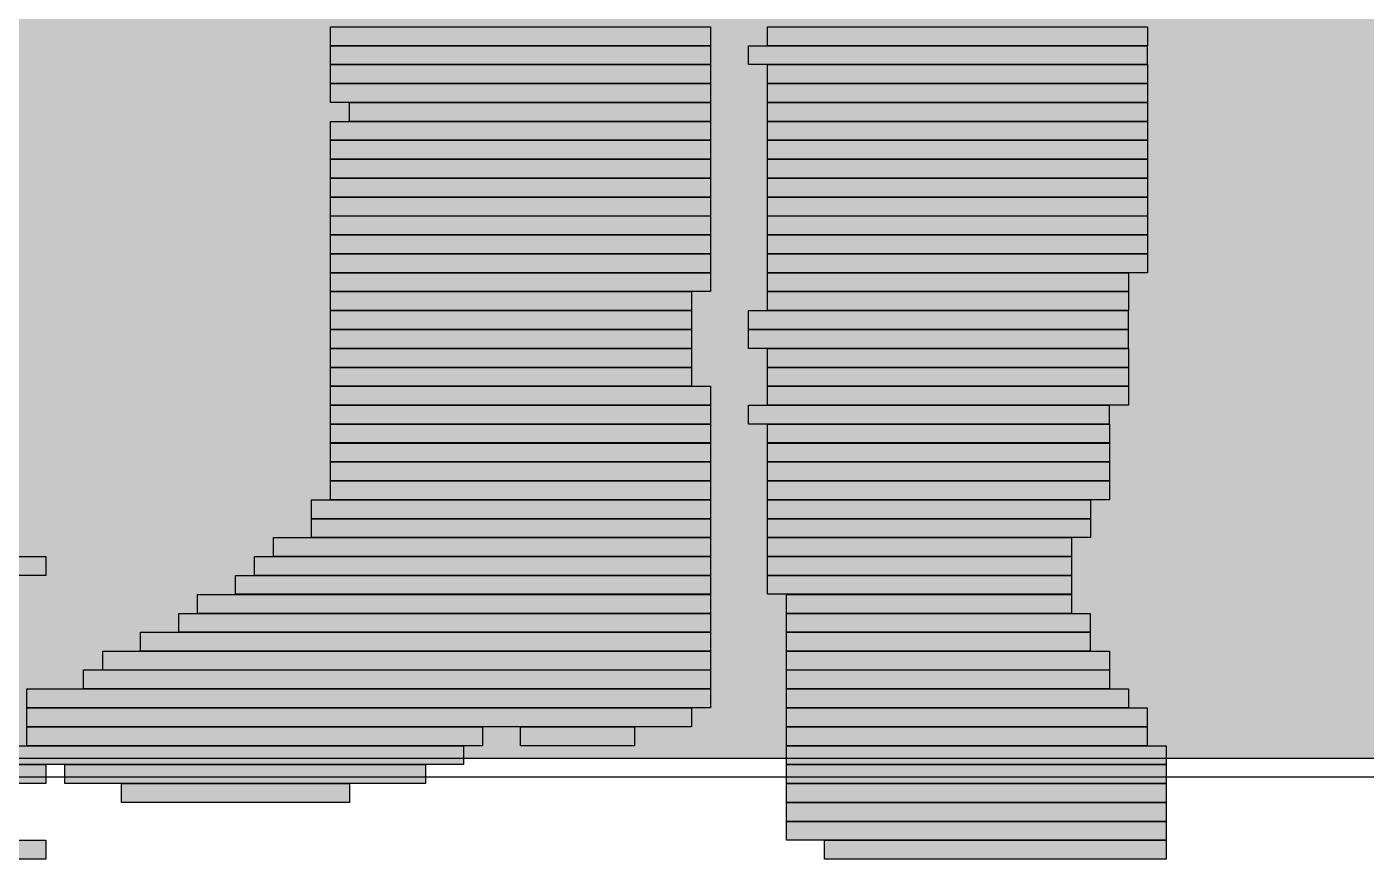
# Model space of a CAD drawing. Header units: millimetres. Extents: x 3716 to 41668, y 402 to 28530.
# Drawn here: x 21568.8 to 22012.7, y 3747.3 to 4023.2 of the extents above; entities that cross this region are included whole.
import ezdxf

# ---------------------------------------------------------------- set-up
doc = ezdxf.new("R2010")
doc.units = ezdxf.units.MM
doc.header["$LTSCALE"] = 50
for name, color, linetype in [('00_Wand_Bestand', 7, 'Continuous'), ('02_Grundstuecksgrenze', 8, 'Continuous'), ('05_Linien_stark', 7, 'Continuous')]:
    doc.layers.add(name, color=color, linetype=linetype)

msp = doc.modelspace()

# ---------------------------------------------------------------- hatches: boundary and pattern name
at = {"layer": '00_Wand_Bestand'}
for points in [[(21669.45, 4023.19), (21795.36, 4023.19), (21795.36, 4016.9), (21669.45, 4016.9)], [(21669.45, 4023.19), (21795.36, 4023.19), (21795.36, 4016.9), (21669.45, 4016.9)], [(21814.23, 4023.19), (21940.14, 4023.19), (21940.14, 4016.9), (21814.23, 4016.9)], [(21814.23, 4023.19), (21940.14, 4023.19), (21940.14, 4016.9), (21814.23, 4016.9)], [(21669.45, 4016.91), (21795.36, 4016.91), (21795.36, 4010.66), (21669.45, 4010.66)], [(21669.45, 4016.91), (21795.36, 4016.91), (21795.36, 4010.66), (21669.45, 4010.66)], [(21807.91, 4016.91), (21940.11, 4016.91), (21940.11, 4010.66), (21807.91, 4010.66)], [(21807.91, 4016.91), (21940.11, 4016.91), (21940.11, 4010.66), (21807.91, 4010.66)], [(21669.45, 4010.67), (21795.36, 4010.67), (21795.36, 4004.38), (21669.45, 4004.38)], [(21669.45, 4010.67), (21795.36, 4010.67), (21795.36, 4004.38), (21669.45, 4004.38)], [(21814.23, 4010.67), (21940.14, 4010.67), (21940.14, 4004.38), (21814.23, 4004.38)], [(21814.23, 4010.67), (21940.14, 4010.67), (21940.14, 4004.38), (21814.23, 4004.38)], [(21669.45, 4004.38), (21795.36, 4004.38), (21795.36, 3998.14), (21669.45, 3998.14)], [(21669.45, 4004.38), (21795.36, 4004.38), (21795.36, 3998.14), (21669.45, 3998.14)], [(21814.23, 4004.38), (21940.14, 4004.38), (21940.14, 3998.14), (21814.23, 3998.14)], [(21814.23, 4004.38), (21940.14, 4004.38), (21940.14, 3998.14), (21814.23, 3998.14)], [(21675.72, 3998.14), (21795.35, 3998.14), (21795.35, 3991.86), (21675.72, 3991.86)], [(21675.72, 3998.14), (21795.35, 3998.14), (21795.35, 3991.86), (21675.72, 3991.86)], [(21814.23, 3998.14), (21940.14, 3998.14), (21940.14, 3991.86), (21814.23, 3991.86)], [(21814.23, 3998.14), (21940.14, 3998.14), (21940.14, 3991.86), (21814.23, 3991.86)], [(21669.45, 3991.86), (21795.36, 3991.86), (21795.36, 3985.58), (21669.45, 3985.58)], [(21669.45, 3991.86), (21795.36, 3991.86), (21795.36, 3985.58), (21669.45, 3985.58)], [(21814.23, 3991.86), (21940.14, 3991.86), (21940.14, 3985.58), (21814.23, 3985.58)], [(21814.23, 3991.86), (21940.14, 3991.86), (21940.14, 3985.58), (21814.23, 3985.58)], [(21669.45, 3985.58), (21795.36, 3985.58), (21795.36, 3979.33), (21669.45, 3979.33)], [(21669.45, 3985.58), (21795.36, 3985.58), (21795.36, 3979.33), (21669.45, 3979.33)], [(21814.23, 3985.58), (21940.14, 3985.58), (21940.14, 3979.33), (21814.23, 3979.33)], [(21814.23, 3985.58), (21940.14, 3985.58), (21940.14, 3979.33), (21814.23, 3979.33)], [(21669.45, 3979.34), (21795.36, 3979.34), (21795.36, 3973.05), (21669.45, 3973.05)], [(21669.45, 3979.34), (21795.36, 3979.34), (21795.36, 3973.05), (21669.45, 3973.05)], [(21814.23, 3979.34), (21940.14, 3979.34), (21940.14, 3973.05), (21814.23, 3973.05)], [(21814.23, 3979.34), (21940.14, 3979.34), (21940.14, 3973.05), (21814.23, 3973.05)], [(21669.45, 3973.02), (21795.36, 3973.02), (21795.36, 3966.78), (21669.45, 3966.78)], [(21669.45, 3973.02), (21795.36, 3973.02), (21795.36, 3966.78), (21669.45, 3966.78)], [(21814.23, 3973.02), (21940.14, 3973.02), (21940.14, 3966.78), (21814.23, 3966.78)], [(21814.23, 3973.02), (21940.14, 3973.02), (21940.14, 3966.78), (21814.23, 3966.78)], [(21669.45, 3966.78), (21795.36, 3966.78), (21795.36, 3960.49), (21669.45, 3960.49)], [(21669.45, 3966.78), (21795.36, 3966.78), (21795.36, 3960.49), (21669.45, 3960.49)], [(21814.23, 3966.78), (21940.14, 3966.78), (21940.14, 3960.49), (21814.23, 3960.49)], [(21814.23, 3966.78), (21940.14, 3966.78), (21940.14, 3960.49), (21814.23, 3960.49)], [(21669.45, 3960.5), (21795.36, 3960.5), (21795.36, 3954.22), (21669.45, 3954.22)], [(21669.45, 3960.5), (21795.36, 3960.5), (21795.36, 3954.22), (21669.45, 3954.22)], [(21814.23, 3960.5), (21940.14, 3960.5), (21940.14, 3954.22), (21814.23, 3954.22)], [(21814.23, 3960.5), (21940.14, 3960.5), (21940.14, 3954.22), (21814.23, 3954.22)], [(21669.45, 3954.22), (21795.36, 3954.22), (21795.36, 3947.97), (21669.45, 3947.97)], [(21669.45, 3954.22), (21795.36, 3954.22), (21795.36, 3947.97), (21669.45, 3947.97)], [(21814.23, 3954.22), (21940.14, 3954.22), (21940.14, 3947.97), (21814.23, 3947.97)], [(21814.23, 3954.22), (21940.14, 3954.22), (21940.14, 3947.97), (21814.23, 3947.97)], [(21669.45, 3947.98), (21795.36, 3947.98), (21795.36, 3941.69), (21669.45, 3941.69)], [(21669.45, 3947.98), (21795.36, 3947.98), (21795.36, 3941.69), (21669.45, 3941.69)], [(21814.23, 3947.98), (21940.14, 3947.98), (21940.14, 3941.69), (21814.23, 3941.69)], [(21814.23, 3947.98), (21940.14, 3947.98), (21940.14, 3941.69), (21814.23, 3941.69)], [(21669.45, 3941.7), (21795.36, 3941.7), (21795.36, 3935.45), (21669.45, 3935.45)], [(21669.45, 3941.7), (21795.36, 3941.7), (21795.36, 3935.45), (21669.45, 3935.45)], [(21814.23, 3941.7), (21933.85, 3941.7), (21933.85, 3935.45), (21814.23, 3935.45)], [(21814.23, 3941.7), (21933.85, 3941.7), (21933.85, 3935.45), (21814.23, 3935.45)], [(21669.45, 3935.45), (21789.04, 3935.45), (21789.04, 3929.17), (21669.45, 3929.17)], [(21669.45, 3935.45), (21789.04, 3935.45), (21789.04, 3929.17), (21669.45, 3929.17)], [(21814.23, 3935.45), (21933.85, 3935.45), (21933.85, 3929.17), (21814.23, 3929.17)], [(21814.23, 3935.45), (21933.85, 3935.45), (21933.85, 3929.17), (21814.23, 3929.17)], [(21669.45, 3929.14), (21789.04, 3929.14), (21789.04, 3922.85), (21669.45, 3922.85)], [(21669.45, 3929.14), (21789.04, 3929.14), (21789.04, 3922.85), (21669.45, 3922.85)], [(21807.91, 3929.14), (21933.82, 3929.14), (21933.82, 3922.85), (21807.91, 3922.85)], [(21807.91, 3929.14), (21933.82, 3929.14), (21933.82, 3922.85), (21807.91, 3922.85)], [(21669.45, 3922.86), (21789.04, 3922.86), (21789.04, 3916.61), (21669.45, 3916.61)], [(21669.45, 3922.86), (21789.04, 3922.86), (21789.04, 3916.61), (21669.45, 3916.61)], [(21807.91, 3922.86), (21933.82, 3922.86), (21933.82, 3916.61), (21807.91, 3916.61)], [(21807.91, 3922.86), (21933.82, 3922.86), (21933.82, 3916.61), (21807.91, 3916.61)], [(21669.45, 3916.61), (21789.04, 3916.61), (21789.04, 3910.33), (21669.45, 3910.33)], [(21669.45, 3916.61), (21789.04, 3916.61), (21789.04, 3910.33), (21669.45, 3910.33)], [(21814.23, 3916.61), (21933.85, 3916.61), (21933.85, 3910.33), (21814.23, 3910.33)], [(21814.23, 3916.61), (21933.85, 3916.61), (21933.85, 3910.33), (21814.23, 3910.33)], [(21669.45, 3910.33), (21789.04, 3910.33), (21789.04, 3904.09), (21669.45, 3904.09)], [(21669.45, 3910.33), (21789.04, 3910.33), (21789.04, 3904.09), (21669.45, 3904.09)], [(21814.23, 3910.33), (21933.85, 3910.33), (21933.85, 3904.09), (21814.23, 3904.09)], [(21814.23, 3910.33), (21933.85, 3910.33), (21933.85, 3904.09), (21814.23, 3904.09)], [(21669.45, 3904.09), (21795.36, 3904.09), (21795.36, 3897.81), (21669.45, 3897.81)], [(21669.45, 3904.09), (21795.36, 3904.09), (21795.36, 3897.81), (21669.45, 3897.81)], [(21814.23, 3904.09), (21933.85, 3904.09), (21933.85, 3897.81), (21814.23, 3897.81)], [(21814.23, 3904.09), (21933.85, 3904.09), (21933.85, 3897.81), (21814.23, 3897.81)], [(21669.45, 3897.81), (21795.36, 3897.81), (21795.36, 3891.53), (21669.45, 3891.53)], [(21669.45, 3897.81), (21795.36, 3897.81), (21795.36, 3891.53), (21669.45, 3891.53)], [(21807.91, 3897.81), (21927.54, 3897.81), (21927.54, 3891.53), (21807.91, 3891.53)], [(21807.91, 3897.81), (21927.54, 3897.81), (21927.54, 3891.53), (21807.91, 3891.53)], [(21669.45, 3891.53), (21795.36, 3891.53), (21795.36, 3885.28), (21669.45, 3885.28)], [(21669.45, 3891.53), (21795.36, 3891.53), (21795.36, 3885.28), (21669.45, 3885.28)], [(21814.23, 3891.53), (21927.57, 3891.53), (21927.57, 3885.28), (21814.23, 3885.28)], [(21814.23, 3891.53), (21927.57, 3891.53), (21927.57, 3885.28), (21814.23, 3885.28)], [(21669.45, 3885.25), (21795.36, 3885.25), (21795.36, 3878.97), (21669.45, 3878.97)], [(21669.45, 3885.25), (21795.36, 3885.25), (21795.36, 3878.97), (21669.45, 3878.97)], [(21814.23, 3885.25), (21927.57, 3885.25), (21927.57, 3878.97), (21814.23, 3878.97)], [(21814.23, 3885.25), (21927.57, 3885.25), (21927.57, 3878.97), (21814.23, 3878.97)], [(21669.45, 3878.97), (21795.36, 3878.97), (21795.36, 3872.72), (21669.45, 3872.72)], [(21669.45, 3878.97), (21795.36, 3878.97), (21795.36, 3872.72), (21669.45, 3872.72)], [(21814.23, 3878.97), (21927.57, 3878.97), (21927.57, 3872.72), (21814.23, 3872.72)], [(21814.23, 3878.97), (21927.57, 3878.97), (21927.57, 3872.72), (21814.23, 3872.72)], [(21669.45, 3872.73), (21795.36, 3872.73), (21795.36, 3866.44), (21669.45, 3866.44)], [(21669.45, 3872.73), (21795.36, 3872.73), (21795.36, 3866.44), (21669.45, 3866.44)], [(21814.23, 3872.73), (21927.57, 3872.73), (21927.57, 3866.44), (21814.23, 3866.44)], [(21814.23, 3872.73), (21927.57, 3872.73), (21927.57, 3866.44), (21814.23, 3866.44)], [(21663.17, 3866.45), (21795.36, 3866.45), (21795.36, 3860.16), (21663.17, 3860.16)], [(21663.17, 3866.45), (21795.36, 3866.45), (21795.36, 3860.16), (21663.17, 3860.16)], [(21814.23, 3866.45), (21921.25, 3866.45), (21921.25, 3860.16), (21814.23, 3860.16)], [(21814.23, 3866.45), (21921.25, 3866.45), (21921.25, 3860.16), (21814.23, 3860.16)], [(21663.17, 3860.17), (21795.36, 3860.17), (21795.36, 3853.92), (21663.17, 3853.92)], [(21663.17, 3860.17), (21795.36, 3860.17), (21795.36, 3853.92), (21663.17, 3853.92)], [(21814.23, 3860.17), (21921.25, 3860.17), (21921.25, 3853.92), (21814.23, 3853.92)], [(21814.23, 3860.17), (21921.25, 3860.17), (21921.25, 3853.92), (21814.23, 3853.92)], [(21650.57, 3853.93), (21795.37, 3853.93), (21795.37, 3847.64), (21650.57, 3847.64)], [(21650.57, 3853.93), (21795.37, 3853.93), (21795.37, 3847.64), (21650.57, 3847.64)], [(21814.23, 3853.93), (21914.96, 3853.93), (21914.96, 3847.64), (21814.23, 3847.64)], [(21814.23, 3853.93), (21914.96, 3853.93), (21914.96, 3847.64), (21814.23, 3847.64)], [(21417.67, 3847.64), (21575.04, 3847.64), (21575.04, 3841.4), (21417.67, 3841.4)], [(21417.67, 3847.64), (21575.04, 3847.64), (21575.04, 3841.4), (21417.67, 3841.4)], [(21644.26, 3847.64), (21795.34, 3847.64), (21795.34, 3841.4), (21644.26, 3841.4)], [(21644.26, 3847.64), (21795.34, 3847.64), (21795.34, 3841.4), (21644.26, 3841.4)], [(21814.23, 3847.64), (21914.96, 3847.64), (21914.96, 3841.4), (21814.23, 3841.4)], [(21814.23, 3847.64), (21914.96, 3847.64), (21914.96, 3841.4), (21814.23, 3841.4)], [(21637.98, 3841.4), (21795.35, 3841.4), (21795.35, 3835.12), (21637.98, 3835.12)], [(21637.98, 3841.4), (21795.35, 3841.4), (21795.35, 3835.12), (21637.98, 3835.12)], [(21814.23, 3841.4), (21914.96, 3841.4), (21914.96, 3835.12), (21814.23, 3835.12)], [(21814.23, 3841.4), (21914.96, 3841.4), (21914.96, 3835.12), (21814.23, 3835.12)], [(21625.38, 3835.09), (21795.36, 3835.09), (21795.36, 3828.8), (21625.38, 3828.8)], [(21625.38, 3835.09), (21795.36, 3835.09), (21795.36, 3828.8), (21625.38, 3828.8)], [(21820.54, 3835.09), (21914.95, 3835.09), (21914.95, 3828.8), (21820.54, 3828.8)], [(21820.54, 3835.09), (21914.95, 3835.09), (21914.95, 3828.8), (21820.54, 3828.8)], [(21619.1, 3828.81), (21795.37, 3828.81), (21795.37, 3822.56), (21619.1, 3822.56)], [(21619.1, 3828.81), (21795.37, 3828.81), (21795.37, 3822.56), (21619.1, 3822.56)], [(21820.54, 3828.81), (21921.24, 3828.81), (21921.24, 3822.56), (21820.54, 3822.56)], [(21820.54, 3828.81), (21921.24, 3828.81), (21921.24, 3822.56), (21820.54, 3822.56)], [(21606.47, 3822.56), (21795.34, 3822.56), (21795.34, 3816.28), (21606.47, 3816.28)], [(21606.47, 3822.56), (21795.34, 3822.56), (21795.34, 3816.28), (21606.47, 3816.28)], [(21820.54, 3822.56), (21921.24, 3822.56), (21921.24, 3816.28), (21820.54, 3816.28)], [(21820.54, 3822.56), (21921.24, 3822.56), (21921.24, 3816.28), (21820.54, 3816.28)], [(21593.92, 3816.28), (21795.35, 3816.28), (21795.35, 3810.03), (21593.92, 3810.03)], [(21593.92, 3816.28), (21795.35, 3816.28), (21795.35, 3810.03), (21593.92, 3810.03)], [(21820.54, 3816.28), (21927.56, 3816.28), (21927.56, 3810.03), (21820.54, 3810.03)], [(21820.54, 3816.28), (21927.56, 3816.28), (21927.56, 3810.03), (21820.54, 3810.03)], [(21587.6, 3810.04), (21795.36, 3810.04), (21795.36, 3803.76), (21587.6, 3803.76)], [(21587.6, 3810.04), (21795.36, 3810.04), (21795.36, 3803.76), (21587.6, 3803.76)], [(21820.54, 3810.04), (21927.56, 3810.04), (21927.56, 3803.76), (21820.54, 3803.76)], [(21820.54, 3810.04), (21927.56, 3810.04), (21927.56, 3803.76), (21820.54, 3803.76)], [(21568.76, 3803.76), (21795.38, 3803.76), (21795.38, 3797.48), (21568.76, 3797.48)], [(21568.76, 3803.76), (21795.38, 3803.76), (21795.38, 3797.48), (21568.76, 3797.48)], [(21820.54, 3803.76), (21933.84, 3803.76), (21933.84, 3797.48), (21820.54, 3797.48)], [(21820.54, 3803.76), (21933.84, 3803.76), (21933.84, 3797.48), (21820.54, 3797.48)], [(21568.76, 3797.48), (21789.06, 3797.48), (21789.06, 3791.23), (21568.76, 3791.23)], [(21568.76, 3797.48), (21789.06, 3797.48), (21789.06, 3791.23), (21568.76, 3791.23)], [(21820.54, 3797.48), (21940.13, 3797.48), (21940.13, 3791.23), (21820.54, 3791.23)], [(21820.54, 3797.48), (21940.13, 3797.48), (21940.13, 3791.23), (21820.54, 3791.23)], [(21568.76, 3791.2), (21719.82, 3791.2), (21719.82, 3784.92), (21568.76, 3784.92)], [(21568.76, 3791.2), (21719.82, 3791.2), (21719.82, 3784.92), (21568.76, 3784.92)], [(21732.42, 3791.2), (21770.2, 3791.2), (21770.2, 3784.92), (21732.42, 3784.92)], [(21732.42, 3791.2), (21770.2, 3791.2), (21770.2, 3784.92), (21732.42, 3784.92)], [(21820.54, 3791.2), (21940.13, 3791.2), (21940.13, 3784.92), (21820.54, 3784.92)], [(21820.54, 3791.2), (21940.13, 3791.2), (21940.13, 3784.92), (21820.54, 3784.92)], [(21562.41, 3784.92), (21713.5, 3784.92), (21713.5, 3778.67), (21562.41, 3778.67)], [(21562.41, 3784.92), (21713.5, 3784.92), (21713.5, 3778.67), (21562.41, 3778.67)], [(21820.54, 3784.92), (21946.41, 3784.92), (21946.41, 3778.67), (21820.54, 3778.67)], [(21820.54, 3784.92), (21946.41, 3784.92), (21946.41, 3778.67), (21820.54, 3778.67)], [(21430.23, 3778.68), (21575.03, 3778.68), (21575.03, 3772.39), (21430.23, 3772.39)], [(21430.23, 3778.68), (21575.03, 3778.68), (21575.03, 3772.39), (21430.23, 3772.39)], [(21581.32, 3778.68), (21700.91, 3778.68), (21700.91, 3772.39), (21581.32, 3772.39)], [(21581.32, 3778.68), (21700.91, 3778.68), (21700.91, 3772.39), (21581.32, 3772.39)], [(21820.54, 3778.68), (21946.41, 3778.68), (21946.41, 3772.39), (21820.54, 3772.39)], [(21820.54, 3778.68), (21946.41, 3778.68), (21946.41, 3772.39), (21820.54, 3772.39)], [(21600.2, 3772.4), (21675.72, 3772.4), (21675.72, 3766.11), (21600.2, 3766.11)], [(21600.2, 3772.4), (21675.72, 3772.4), (21675.72, 3766.11), (21600.2, 3766.11)], [(21820.54, 3772.4), (21946.41, 3772.4), (21946.41, 3766.11), (21820.54, 3766.11)], [(21820.54, 3772.4), (21946.41, 3772.4), (21946.41, 3766.11), (21820.54, 3766.11)], [(21820.54, 3766.12), (21946.41, 3766.12), (21946.41, 3759.87), (21820.54, 3759.87)], [(21820.54, 3766.12), (21946.41, 3766.12), (21946.41, 3759.87), (21820.54, 3759.87)], [(21820.54, 3759.88), (21946.41, 3759.88), (21946.41, 3753.59), (21820.54, 3753.59)], [(21820.54, 3759.88), (21946.41, 3759.88), (21946.41, 3753.59), (21820.54, 3753.59)], [(21436.54, 3753.6), (21575.02, 3753.6), (21575.02, 3747.35), (21436.54, 3747.35)], [(21436.54, 3753.6), (21575.02, 3753.6), (21575.02, 3747.35), (21436.54, 3747.35)], [(21833.1, 3753.6), (21946.4, 3753.6), (21946.4, 3747.35), (21833.1, 3747.35)], [(21833.1, 3753.6), (21946.4, 3753.6), (21946.4, 3747.35), (21833.1, 3747.35)]]:
    msp.add_hatch(color=7, dxfattribs=at).paths.add_polyline_path(points)
at = {"layer": '02_Grundstuecksgrenze', "transparency": 33554477}
msp.add_hatch(color=7, dxfattribs=at).paths.add_polyline_path([(16038.41, 4272.48), (26384.95, 4272.48), (26384.95, 3780.68), (16038.41, 3780.68)])
at = {"layer": '02_Grundstuecksgrenze', "transparency": 33554585}
msp.add_hatch(color=7, dxfattribs=at).paths.add_polyline_path([(16056.26, 4272.48), (26385.59, 4272.48), (26385.59, 3780.68), (16056.26, 3780.68)])

# ---------------------------------------------------------------- linework, layer by layer
at = {"layer": '00_Wand_Bestand'}
for points in [[(21669.45, 4023.19), (21795.36, 4023.19), (21795.36, 4016.9), (21669.45, 4016.9)], [(21669.45, 4023.19), (21795.36, 4023.19), (21795.36, 4016.9), (21669.45, 4016.9)], [(21814.23, 4023.19), (21940.14, 4023.19), (21940.14, 4016.9), (21814.23, 4016.9)], [(21814.23, 4023.19), (21940.14, 4023.19), (21940.14, 4016.9), (21814.23, 4016.9)], [(21669.45, 4016.91), (21795.36, 4016.91), (21795.36, 4010.66), (21669.45, 4010.66)], [(21669.45, 4016.91), (21795.36, 4016.91), (21795.36, 4010.66), (21669.45, 4010.66)], [(21807.91, 4016.91), (21940.11, 4016.91), (21940.11, 4010.66), (21807.91, 4010.66)], [(21807.91, 4016.91), (21940.11, 4016.91), (21940.11, 4010.66), (21807.91, 4010.66)], [(21669.45, 4010.67), (21795.36, 4010.67), (21795.36, 4004.38), (21669.45, 4004.38)], [(21669.45, 4010.67), (21795.36, 4010.67), (21795.36, 4004.38), (21669.45, 4004.38)], [(21814.23, 4010.67), (21940.14, 4010.67), (21940.14, 4004.38), (21814.23, 4004.38)], [(21814.23, 4010.67), (21940.14, 4010.67), (21940.14, 4004.38), (21814.23, 4004.38)], [(21669.45, 4004.38), (21795.36, 4004.38), (21795.36, 3998.14), (21669.45, 3998.14)], [(21669.45, 4004.38), (21795.36, 4004.38), (21795.36, 3998.14), (21669.45, 3998.14)], [(21814.23, 4004.38), (21940.14, 4004.38), (21940.14, 3998.14), (21814.23, 3998.14)], [(21814.23, 4004.38), (21940.14, 4004.38), (21940.14, 3998.14), (21814.23, 3998.14)], [(21675.72, 3998.14), (21795.35, 3998.14), (21795.35, 3991.86), (21675.72, 3991.86)], [(21675.72, 3998.14), (21795.35, 3998.14), (21795.35, 3991.86), (21675.72, 3991.86)], [(21814.23, 3998.14), (21940.14, 3998.14), (21940.14, 3991.86), (21814.23, 3991.86)], [(21814.23, 3998.14), (21940.14, 3998.14), (21940.14, 3991.86), (21814.23, 3991.86)], [(21669.45, 3991.86), (21795.36, 3991.86), (21795.36, 3985.58), (21669.45, 3985.58)], [(21669.45, 3991.86), (21795.36, 3991.86), (21795.36, 3985.58), (21669.45, 3985.58)], [(21814.23, 3991.86), (21940.14, 3991.86), (21940.14, 3985.58), (21814.23, 3985.58)], [(21814.23, 3991.86), (21940.14, 3991.86), (21940.14, 3985.58), (21814.23, 3985.58)], [(21669.45, 3985.58), (21795.36, 3985.58), (21795.36, 3979.33), (21669.45, 3979.33)], [(21669.45, 3985.58), (21795.36, 3985.58), (21795.36, 3979.33), (21669.45, 3979.33)], [(21814.23, 3985.58), (21940.14, 3985.58), (21940.14, 3979.33), (21814.23, 3979.33)], [(21814.23, 3985.58), (21940.14, 3985.58), (21940.14, 3979.33), (21814.23, 3979.33)], [(21669.45, 3979.34), (21795.36, 3979.34), (21795.36, 3973.05), (21669.45, 3973.05)], [(21669.45, 3979.34), (21795.36, 3979.34), (21795.36, 3973.05), (21669.45, 3973.05)], [(21814.23, 3979.34), (21940.14, 3979.34), (21940.14, 3973.05), (21814.23, 3973.05)], [(21814.23, 3979.34), (21940.14, 3979.34), (21940.14, 3973.05), (21814.23, 3973.05)], [(21669.45, 3973.02), (21795.36, 3973.02), (21795.36, 3966.78), (21669.45, 3966.78)], [(21669.45, 3973.02), (21795.36, 3973.02), (21795.36, 3966.78), (21669.45, 3966.78)], [(21814.23, 3973.02), (21940.14, 3973.02), (21940.14, 3966.78), (21814.23, 3966.78)], [(21814.23, 3973.02), (21940.14, 3973.02), (21940.14, 3966.78), (21814.23, 3966.78)], [(21669.45, 3966.78), (21795.36, 3966.78), (21795.36, 3960.49), (21669.45, 3960.49)], [(21669.45, 3966.78), (21795.36, 3966.78), (21795.36, 3960.49), (21669.45, 3960.49)], [(21814.23, 3966.78), (21940.14, 3966.78), (21940.14, 3960.49), (21814.23, 3960.49)], [(21814.23, 3966.78), (21940.14, 3966.78), (21940.14, 3960.49), (21814.23, 3960.49)], [(21669.45, 3960.5), (21795.36, 3960.5), (21795.36, 3954.22), (21669.45, 3954.22)], [(21669.45, 3960.5), (21795.36, 3960.5), (21795.36, 3954.22), (21669.45, 3954.22)], [(21814.23, 3960.5), (21940.14, 3960.5), (21940.14, 3954.22), (21814.23, 3954.22)], [(21814.23, 3960.5), (21940.14, 3960.5), (21940.14, 3954.22), (21814.23, 3954.22)], [(21669.45, 3954.22), (21795.36, 3954.22), (21795.36, 3947.97), (21669.45, 3947.97)], [(21669.45, 3954.22), (21795.36, 3954.22), (21795.36, 3947.97), (21669.45, 3947.97)], [(21814.23, 3954.22), (21940.14, 3954.22), (21940.14, 3947.97), (21814.23, 3947.97)], [(21814.23, 3954.22), (21940.14, 3954.22), (21940.14, 3947.97), (21814.23, 3947.97)], [(21669.45, 3947.98), (21795.36, 3947.98), (21795.36, 3941.69), (21669.45, 3941.69)], [(21669.45, 3947.98), (21795.36, 3947.98), (21795.36, 3941.69), (21669.45, 3941.69)], [(21814.23, 3947.98), (21940.14, 3947.98), (21940.14, 3941.69), (21814.23, 3941.69)], [(21814.23, 3947.98), (21940.14, 3947.98), (21940.14, 3941.69), (21814.23, 3941.69)], [(21669.45, 3941.7), (21795.36, 3941.7), (21795.36, 3935.45), (21669.45, 3935.45)], [(21669.45, 3941.7), (21795.36, 3941.7), (21795.36, 3935.45), (21669.45, 3935.45)], [(21814.23, 3941.7), (21933.85, 3941.7), (21933.85, 3935.45), (21814.23, 3935.45)], [(21814.23, 3941.7), (21933.85, 3941.7), (21933.85, 3935.45), (21814.23, 3935.45)], [(21669.45, 3935.45), (21789.04, 3935.45), (21789.04, 3929.17), (21669.45, 3929.17)], [(21669.45, 3935.45), (21789.04, 3935.45), (21789.04, 3929.17), (21669.45, 3929.17)], [(21814.23, 3935.45), (21933.85, 3935.45), (21933.85, 3929.17), (21814.23, 3929.17)], [(21814.23, 3935.45), (21933.85, 3935.45), (21933.85, 3929.17), (21814.23, 3929.17)], [(21669.45, 3929.14), (21789.04, 3929.14), (21789.04, 3922.85), (21669.45, 3922.85)], [(21669.45, 3929.14), (21789.04, 3929.14), (21789.04, 3922.85), (21669.45, 3922.85)], [(21807.91, 3929.14), (21933.82, 3929.14), (21933.82, 3922.85), (21807.91, 3922.85)], [(21807.91, 3929.14), (21933.82, 3929.14), (21933.82, 3922.85), (21807.91, 3922.85)], [(21669.45, 3922.86), (21789.04, 3922.86), (21789.04, 3916.61), (21669.45, 3916.61)], [(21669.45, 3922.86), (21789.04, 3922.86), (21789.04, 3916.61), (21669.45, 3916.61)], [(21807.91, 3922.86), (21933.82, 3922.86), (21933.82, 3916.61), (21807.91, 3916.61)], [(21807.91, 3922.86), (21933.82, 3922.86), (21933.82, 3916.61), (21807.91, 3916.61)], [(21669.45, 3916.61), (21789.04, 3916.61), (21789.04, 3910.33), (21669.45, 3910.33)], [(21669.45, 3916.61), (21789.04, 3916.61), (21789.04, 3910.33), (21669.45, 3910.33)], [(21814.23, 3916.61), (21933.85, 3916.61), (21933.85, 3910.33), (21814.23, 3910.33)], [(21814.23, 3916.61), (21933.85, 3916.61), (21933.85, 3910.33), (21814.23, 3910.33)], [(21669.45, 3910.33), (21789.04, 3910.33), (21789.04, 3904.09), (21669.45, 3904.09)], [(21669.45, 3910.33), (21789.04, 3910.33), (21789.04, 3904.09), (21669.45, 3904.09)], [(21814.23, 3910.33), (21933.85, 3910.33), (21933.85, 3904.09), (21814.23, 3904.09)], [(21814.23, 3910.33), (21933.85, 3910.33), (21933.85, 3904.09), (21814.23, 3904.09)], [(21669.45, 3904.09), (21795.36, 3904.09), (21795.36, 3897.81), (21669.45, 3897.81)], [(21669.45, 3904.09), (21795.36, 3904.09), (21795.36, 3897.81), (21669.45, 3897.81)], [(21814.23, 3904.09), (21933.85, 3904.09), (21933.85, 3897.81), (21814.23, 3897.81)], [(21814.23, 3904.09), (21933.85, 3904.09), (21933.85, 3897.81), (21814.23, 3897.81)], [(21669.45, 3897.81), (21795.36, 3897.81), (21795.36, 3891.53), (21669.45, 3891.53)], [(21669.45, 3897.81), (21795.36, 3897.81), (21795.36, 3891.53), (21669.45, 3891.53)], [(21807.91, 3897.81), (21927.54, 3897.81), (21927.54, 3891.53), (21807.91, 3891.53)], [(21807.91, 3897.81), (21927.54, 3897.81), (21927.54, 3891.53), (21807.91, 3891.53)], [(21669.45, 3891.53), (21795.36, 3891.53), (21795.36, 3885.28), (21669.45, 3885.28)], [(21669.45, 3891.53), (21795.36, 3891.53), (21795.36, 3885.28), (21669.45, 3885.28)], [(21814.23, 3891.53), (21927.57, 3891.53), (21927.57, 3885.28), (21814.23, 3885.28)], [(21814.23, 3891.53), (21927.57, 3891.53), (21927.57, 3885.28), (21814.23, 3885.28)], [(21669.45, 3885.25), (21795.36, 3885.25), (21795.36, 3878.97), (21669.45, 3878.97)], [(21669.45, 3885.25), (21795.36, 3885.25), (21795.36, 3878.97), (21669.45, 3878.97)], [(21814.23, 3885.25), (21927.57, 3885.25), (21927.57, 3878.97), (21814.23, 3878.97)], [(21814.23, 3885.25), (21927.57, 3885.25), (21927.57, 3878.97), (21814.23, 3878.97)], [(21669.45, 3878.97), (21795.36, 3878.97), (21795.36, 3872.72), (21669.45, 3872.72)], [(21669.45, 3878.97), (21795.36, 3878.97), (21795.36, 3872.72), (21669.45, 3872.72)], [(21814.23, 3878.97), (21927.57, 3878.97), (21927.57, 3872.72), (21814.23, 3872.72)], [(21814.23, 3878.97), (21927.57, 3878.97), (21927.57, 3872.72), (21814.23, 3872.72)], [(21669.45, 3872.73), (21795.36, 3872.73), (21795.36, 3866.44), (21669.45, 3866.44)], [(21669.45, 3872.73), (21795.36, 3872.73), (21795.36, 3866.44), (21669.45, 3866.44)], [(21814.23, 3872.73), (21927.57, 3872.73), (21927.57, 3866.44), (21814.23, 3866.44)], [(21814.23, 3872.73), (21927.57, 3872.73), (21927.57, 3866.44), (21814.23, 3866.44)], [(21663.17, 3866.45), (21795.36, 3866.45), (21795.36, 3860.16), (21663.17, 3860.16)], [(21663.17, 3866.45), (21795.36, 3866.45), (21795.36, 3860.16), (21663.17, 3860.16)], [(21814.23, 3866.45), (21921.25, 3866.45), (21921.25, 3860.16), (21814.23, 3860.16)], [(21814.23, 3866.45), (21921.25, 3866.45), (21921.25, 3860.16), (21814.23, 3860.16)], [(21663.17, 3860.17), (21795.36, 3860.17), (21795.36, 3853.92), (21663.17, 3853.92)], [(21663.17, 3860.17), (21795.36, 3860.17), (21795.36, 3853.92), (21663.17, 3853.92)], [(21814.23, 3860.17), (21921.25, 3860.17), (21921.25, 3853.92), (21814.23, 3853.92)], [(21814.23, 3860.17), (21921.25, 3860.17), (21921.25, 3853.92), (21814.23, 3853.92)], [(21650.57, 3853.93), (21795.37, 3853.93), (21795.37, 3847.64), (21650.57, 3847.64)], [(21650.57, 3853.93), (21795.37, 3853.93), (21795.37, 3847.64), (21650.57, 3847.64)], [(21814.23, 3853.93), (21914.96, 3853.93), (21914.96, 3847.64), (21814.23, 3847.64)], [(21814.23, 3853.93), (21914.96, 3853.93), (21914.96, 3847.64), (21814.23, 3847.64)], [(21417.67, 3847.64), (21575.04, 3847.64), (21575.04, 3841.4), (21417.67, 3841.4)], [(21417.67, 3847.64), (21575.04, 3847.64), (21575.04, 3841.4), (21417.67, 3841.4)], [(21644.26, 3847.64), (21795.34, 3847.64), (21795.34, 3841.4), (21644.26, 3841.4)], [(21644.26, 3847.64), (21795.34, 3847.64), (21795.34, 3841.4), (21644.26, 3841.4)], [(21814.23, 3847.64), (21914.96, 3847.64), (21914.96, 3841.4), (21814.23, 3841.4)], [(21814.23, 3847.64), (21914.96, 3847.64), (21914.96, 3841.4), (21814.23, 3841.4)], [(21637.98, 3841.4), (21795.35, 3841.4), (21795.35, 3835.12), (21637.98, 3835.12)], [(21637.98, 3841.4), (21795.35, 3841.4), (21795.35, 3835.12), (21637.98, 3835.12)], [(21814.23, 3841.4), (21914.96, 3841.4), (21914.96, 3835.12), (21814.23, 3835.12)], [(21814.23, 3841.4), (21914.96, 3841.4), (21914.96, 3835.12), (21814.23, 3835.12)], [(21625.38, 3835.09), (21795.36, 3835.09), (21795.36, 3828.8), (21625.38, 3828.8)], [(21625.38, 3835.09), (21795.36, 3835.09), (21795.36, 3828.8), (21625.38, 3828.8)], [(21820.54, 3835.09), (21914.95, 3835.09), (21914.95, 3828.8), (21820.54, 3828.8)], [(21820.54, 3835.09), (21914.95, 3835.09), (21914.95, 3828.8), (21820.54, 3828.8)], [(21619.1, 3828.81), (21795.37, 3828.81), (21795.37, 3822.56), (21619.1, 3822.56)], [(21619.1, 3828.81), (21795.37, 3828.81), (21795.37, 3822.56), (21619.1, 3822.56)], [(21820.54, 3828.81), (21921.24, 3828.81), (21921.24, 3822.56), (21820.54, 3822.56)], [(21820.54, 3828.81), (21921.24, 3828.81), (21921.24, 3822.56), (21820.54, 3822.56)], [(21606.47, 3822.56), (21795.34, 3822.56), (21795.34, 3816.28), (21606.47, 3816.28)], [(21606.47, 3822.56), (21795.34, 3822.56), (21795.34, 3816.28), (21606.47, 3816.28)], [(21820.54, 3822.56), (21921.24, 3822.56), (21921.24, 3816.28), (21820.54, 3816.28)], [(21820.54, 3822.56), (21921.24, 3822.56), (21921.24, 3816.28), (21820.54, 3816.28)], [(21593.92, 3816.28), (21795.35, 3816.28), (21795.35, 3810.03), (21593.92, 3810.03)], [(21593.92, 3816.28), (21795.35, 3816.28), (21795.35, 3810.03), (21593.92, 3810.03)], [(21820.54, 3816.28), (21927.56, 3816.28), (21927.56, 3810.03), (21820.54, 3810.03)], [(21820.54, 3816.28), (21927.56, 3816.28), (21927.56, 3810.03), (21820.54, 3810.03)], [(21587.6, 3810.04), (21795.36, 3810.04), (21795.36, 3803.76), (21587.6, 3803.76)], [(21587.6, 3810.04), (21795.36, 3810.04), (21795.36, 3803.76), (21587.6, 3803.76)], [(21820.54, 3810.04), (21927.56, 3810.04), (21927.56, 3803.76), (21820.54, 3803.76)], [(21820.54, 3810.04), (21927.56, 3810.04), (21927.56, 3803.76), (21820.54, 3803.76)], [(21568.76, 3803.76), (21795.38, 3803.76), (21795.38, 3797.48), (21568.76, 3797.48)], [(21568.76, 3803.76), (21795.38, 3803.76), (21795.38, 3797.48), (21568.76, 3797.48)], [(21820.54, 3803.76), (21933.84, 3803.76), (21933.84, 3797.48), (21820.54, 3797.48)], [(21820.54, 3803.76), (21933.84, 3803.76), (21933.84, 3797.48), (21820.54, 3797.48)], [(21568.76, 3797.48), (21789.06, 3797.48), (21789.06, 3791.23), (21568.76, 3791.23)], [(21568.76, 3797.48), (21789.06, 3797.48), (21789.06, 3791.23), (21568.76, 3791.23)], [(21820.54, 3797.48), (21940.13, 3797.48), (21940.13, 3791.23), (21820.54, 3791.23)], [(21820.54, 3797.48), (21940.13, 3797.48), (21940.13, 3791.23), (21820.54, 3791.23)], [(21568.76, 3791.2), (21719.82, 3791.2), (21719.82, 3784.92), (21568.76, 3784.92)], [(21568.76, 3791.2), (21719.82, 3791.2), (21719.82, 3784.92), (21568.76, 3784.92)], [(21732.42, 3791.2), (21770.2, 3791.2), (21770.2, 3784.92), (21732.42, 3784.92)], [(21732.42, 3791.2), (21770.2, 3791.2), (21770.2, 3784.92), (21732.42, 3784.92)], [(21820.54, 3791.2), (21940.13, 3791.2), (21940.13, 3784.92), (21820.54, 3784.92)], [(21820.54, 3791.2), (21940.13, 3791.2), (21940.13, 3784.92), (21820.54, 3784.92)], [(21562.41, 3784.92), (21713.5, 3784.92), (21713.5, 3778.67), (21562.41, 3778.67)], [(21562.41, 3784.92), (21713.5, 3784.92), (21713.5, 3778.67), (21562.41, 3778.67)], [(21820.54, 3784.92), (21946.41, 3784.92), (21946.41, 3778.67), (21820.54, 3778.67)], [(21820.54, 3784.92), (21946.41, 3784.92), (21946.41, 3778.67), (21820.54, 3778.67)], [(21430.23, 3778.68), (21575.03, 3778.68), (21575.03, 3772.39), (21430.23, 3772.39)], [(21430.23, 3778.68), (21575.03, 3778.68), (21575.03, 3772.39), (21430.23, 3772.39)], [(21581.32, 3778.68), (21700.91, 3778.68), (21700.91, 3772.39), (21581.32, 3772.39)], [(21581.32, 3778.68), (21700.91, 3778.68), (21700.91, 3772.39), (21581.32, 3772.39)], [(21820.54, 3778.68), (21946.41, 3778.68), (21946.41, 3772.39), (21820.54, 3772.39)], [(21820.54, 3778.68), (21946.41, 3778.68), (21946.41, 3772.39), (21820.54, 3772.39)], [(21600.2, 3772.4), (21675.72, 3772.4), (21675.72, 3766.11), (21600.2, 3766.11)], [(21600.2, 3772.4), (21675.72, 3772.4), (21675.72, 3766.11), (21600.2, 3766.11)], [(21820.54, 3772.4), (21946.41, 3772.4), (21946.41, 3766.11), (21820.54, 3766.11)], [(21820.54, 3772.4), (21946.41, 3772.4), (21946.41, 3766.11), (21820.54, 3766.11)], [(21820.54, 3766.12), (21946.41, 3766.12), (21946.41, 3759.87), (21820.54, 3759.87)], [(21820.54, 3766.12), (21946.41, 3766.12), (21946.41, 3759.87), (21820.54, 3759.87)], [(21820.54, 3759.88), (21946.41, 3759.88), (21946.41, 3753.59), (21820.54, 3753.59)], [(21820.54, 3759.88), (21946.41, 3759.88), (21946.41, 3753.59), (21820.54, 3753.59)], [(21436.54, 3753.6), (21575.02, 3753.6), (21575.02, 3747.35), (21436.54, 3747.35)], [(21436.54, 3753.6), (21575.02, 3753.6), (21575.02, 3747.35), (21436.54, 3747.35)], [(21833.1, 3753.6), (21946.4, 3753.6), (21946.4, 3747.35), (21833.1, 3747.35)], [(21833.1, 3753.6), (21946.4, 3753.6), (21946.4, 3747.35), (21833.1, 3747.35)]]:
    msp.add_lwpolyline(points, close=True, dxfattribs=at)
at = {"layer": '02_Grundstuecksgrenze'}
for points in [[(16038.41, 4272.48), (26384.95, 4272.48), (26384.95, 3780.68), (16038.41, 3780.68)], [(16056.26, 4272.48), (26385.59, 4272.48), (26385.59, 3780.68), (16056.26, 3780.68)]]:
    msp.add_lwpolyline(points, close=True, dxfattribs=at)
at = {"layer": '05_Linien_stark', "lineweight": 30}
for points in [[(3756.91, 3774.58), (33196.37, 3774.58), (33196.37, 3455.86), (3756.91, 3455.86)], [(3756.91, 3774.58), (33651.01, 3774.58), (33651.01, 3455.86), (3756.91, 3455.86)]]:
    msp.add_lwpolyline(points, close=True, dxfattribs=at)

doc.saveas('drawing.dxf')
